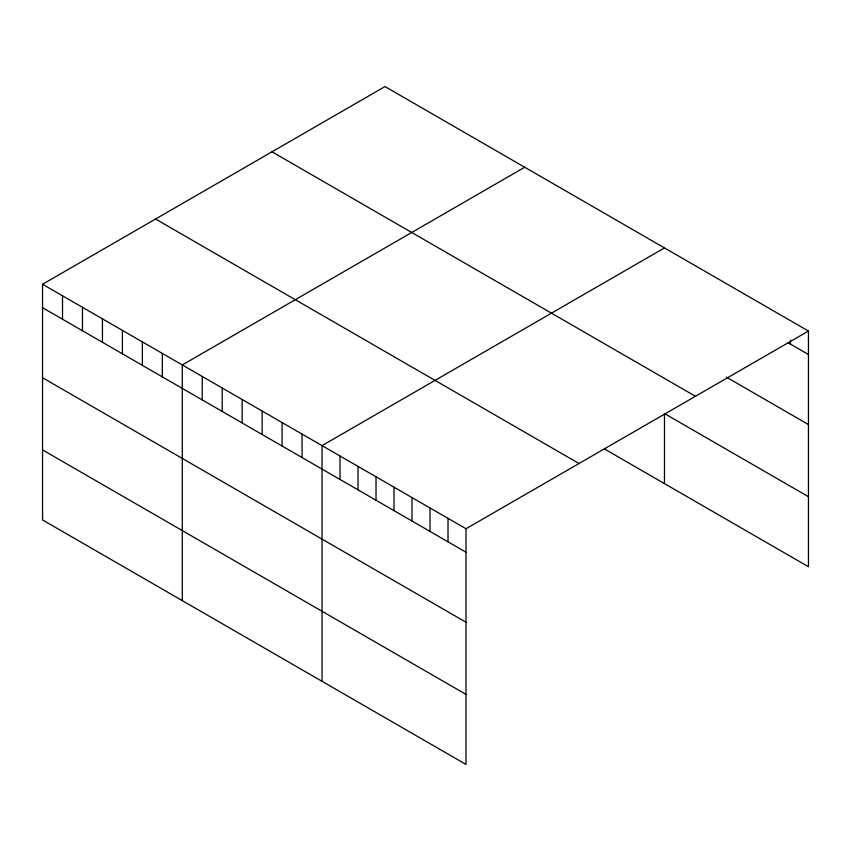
<?xml version="1.0" encoding="UTF-8"?>
<svg xmlns="http://www.w3.org/2000/svg" width="851" height="851" viewBox="0 0 851 851"><rect width="100%" height="100%" fill="white"/><g stroke="black" fill="none" stroke-linecap="round" stroke-linejoin="round"><path stroke-width="1.28" d="M42.55 284.266L466.008 528.748L466.008 764.432L42.55 519.95L42.55 284.266L384.992 86.568L808.45 331.05L808.45 566.734L604.582 449.03M524.727 167.243L182.295 364.951L182.295 600.636M664.471 247.928L322.04 445.626L322.04 681.311M466.008 528.748L808.45 331.05M788.207 342.804L808.45 354.495M726.339 377.121L808.45 424.532M271.98 151.808L695.448 396.289M808.45 496.697L664.471 413.565L664.471 483.602M155.552 219.026L579.02 463.508M42.55 307.711L466.008 552.203M42.55 377.759L466.008 622.241M42.55 449.913L466.008 694.395M790.451 340.198L790.451 344.102M448.02 518.365L448.02 541.81M430.021 507.973L430.021 531.418M412.022 497.58L412.022 521.025M394.024 487.187L394.024 510.632M376.025 476.794L376.025 500.25M358.026 466.412L358.026 489.857M340.028 456.019L340.028 479.464M302.073 434.106L302.073 457.551M282.106 422.575L282.106 446.02M262.151 411.054L262.151 434.499M242.184 399.523L242.184 422.968M222.217 388.003L222.217 411.448M202.251 376.472L202.251 399.917M162.328 353.42L162.328 376.865M142.362 341.9L142.362 365.345M122.406 330.369L122.406 353.814M102.439 318.848L102.439 342.293M82.473 307.317L82.473 330.762M62.517 295.797L62.517 319.242"/></g></svg>
